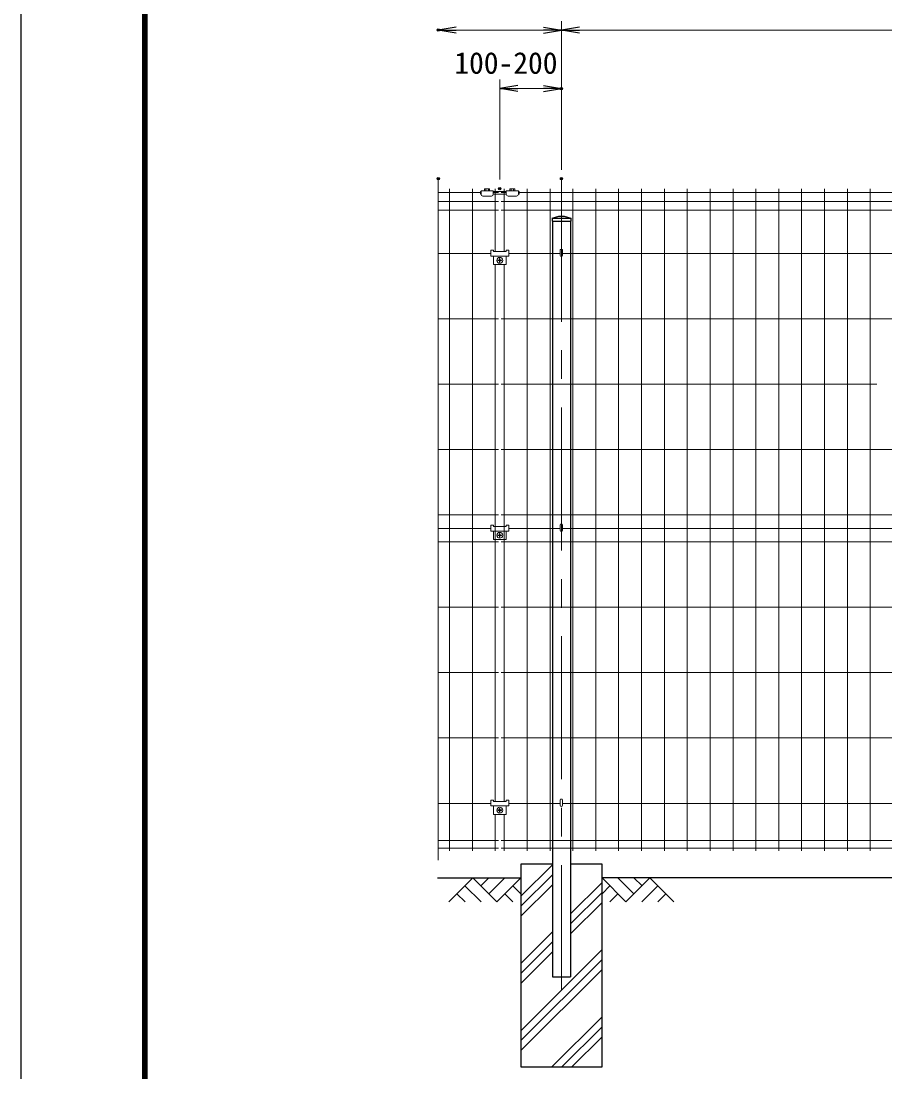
# Model space of a CAD drawing. Units: millimetres, scale not verified. Extents: x -4200 to 4200, y -2970 to 2970.
# Drawn here: x -4200 to -2282, y -535 to 1799 of the extents above; entities that cross this region are included whole.
import ezdxf
from ezdxf.enums import TextEntityAlignment as Align

# ---------------------------------------------------------------- set-up
doc = ezdxf.new("R2010")
doc.units = ezdxf.units.MM
doc.header["$LTSCALE"] = 10
doc.header["$PDMODE"] = 32
doc.header["$PDSIZE"] = 5
doc.linetypes.add('USER1', pattern=[50.8, 31.75, -6.35, 6.35, -6.35])
for name, color, linetype, lineweight in [('0-1_D-BGD', 7, 'Continuous', 25), ('0-2_D-STR4', 7, 'Continuous', 25), ('0-3_D-STR-DIM', 7, 'Continuous', 13), ('0-4_D-STR3', 3, 'Continuous', 13), ('0-5_D-BMK', 2, 'USER1', 13), ('0-6_D-STR1', 1, 'Continuous', 25), ('0-7_D-STR2', 7, 'Continuous', 13), ('0-8_D-DCR-HCH', 7, 'Continuous', 13), ('0-C_D-TTL', 7, 'Continuous', 25)]:
    doc.layers.add(name, color=color, linetype=linetype, lineweight=lineweight)
doc.layers.add('0-9_0', color=7, linetype='Continuous')
doc.layers.add('0-A_Defpoints', color=7, linetype='Continuous')
doc.styles.add('ＭＳ ゴシック', font='')
doc.styles.get('ＭＳ ゴシック').set_extended_font_data('MS Gothic')

# ---------------------------------------------------------------- blocks, each defined once
blk = doc.blocks.new('_Open')
at = {"layer": '0-9_0'}
blk.add_line((-10, 1.667), (0, 0), dxfattribs=at)
blk.add_lwpolyline([(-10, -1.667), (0, 0), (-10, 0)], dxfattribs=at)

msp = doc.modelspace()

# ---------------------------------------------------------------- linework, layer by layer
at = {"layer": '0-1_D-BGD'}
for p, q in [((-3275.95, -103.62), (-3090.45, -103.62)), ((-1090.45, -103.62), (-2910.45, -103.62))]:
    msp.add_line(p, q, dxfattribs=at)
at = {"layer": '0-2_D-STR4'}
msp.add_lwpolyline([(-3020.45, -73.62), (-3090.45, -73.62), (-3090.45, -523.62), (-2910.45, -523.62), (-2910.45, -73.62), (-2980.45, -73.62)], dxfattribs=at)
at = {"layer": '0-3_D-STR-DIM'}
for p, q in [((-3000.45, 1468.64), (-3000.45, 1798.64)), ((-3000.45, 1468.64), (-3000.45, 1798.64)), ((-3040.45, 1778.64), (-3233.97, 1778.64)), ((-2960.45, 1778.64), (-1040.45, 1778.64)), ((-3137.38, 1446.78), (-3137.38, 1668.64)), ((-3000.45, 1468.64), (-3000.45, 1668.64)), ((-3097.38, 1648.64), (-3040.45, 1648.64)), ((-3273.97, 1448.64), (-3273.97, -64.44))]:
    msp.add_line(p, q, dxfattribs=at)
at = {"layer": '0-4_D-STR3'}
for p, q in [((-3170.93, 1421.55), (-3170.93, 1426.18)), ((-3169.55, 1426.55), (-3161.29, 1426.55)), ((-3168.17, 1421.55), (-3168.17, 1426.18)), ((-3162.67, 1421.55), (-3162.67, 1426.18)), ((-3159.91, 1426.18), (-3159.91, 1421.55)), ((-3114.93, 1421.55), (-3114.93, 1426.18)), ((-3113.56, 1426.55), (-3105.3, 1426.55)), ((-3112.18, 1421.55), (-3112.18, 1426.18)), ((-3106.67, 1421.55), (-3106.67, 1426.18)), ((-3103.92, 1426.18), (-3103.92, 1421.55)), ((-3180.42, 1414.55), (-3180.42, 1419.95)), ((-3180.42, 1419.95), (-3178.92, 1419.95)), ((-3180.42, 1414.55), (-3178.92, 1414.55)), ((-3178.92, 1421.55), (-3151.92, 1421.55)), ((-3178.92, 1421.55), (-3178.92, 1414.05)), ((-3174.92, 1410.05), (-3155.92, 1410.05)), ((-3151.92, 1421.55), (-3151.92, 1414.05)), ((-3151.92, 1419.95), (-3122.92, 1419.95)), ((-3151.92, 1414.55), (-3122.92, 1414.55)), ((-3122.92, 1421.55), (-3122.92, 1414.05)), ((-3122.92, 1421.55), (-3095.92, 1421.55)), ((-3118.92, 1410.05), (-3099.92, 1410.05)), ((-3095.92, 1421.55), (-3095.92, 1414.05)), ((-3095.92, 1419.95), (-3094.42, 1419.95)), ((-3095.92, 1414.55), (-3094.42, 1414.55)), ((-3094.42, 1419.95), (-3094.42, 1414.55)), ((-3157.41, 1289.68), (-3157.41, 1276.88)), ((-3157.41, 1289.68), (-3151.41, 1289.68)), ((-3123.41, 1289.68), (-3117.41, 1289.68)), ((-3123.41, 1289.68), (-3123.41, 1286.78)), ((-3117.41, 1289.68), (-3117.41, 1276.88)), ((-3003.05, 1290.54), (-3003.05, 1278.38)), ((-2997.85, 1290.54), (-2997.85, 1278.38)), ((-3157.41, 1276.88), (-3117.41, 1276.88)), ((-3151.41, 1276.88), (-3151.41, 1257.88)), ((-3140.88, 1267.88), (-3138.88, 1267.88)), ((-3140.88, 1266.88), (-3138.88, 1266.88)), ((-3137.88, 1270.88), (-3137.88, 1268.88)), ((-3137.88, 1263.88), (-3137.88, 1265.88)), ((-3136.88, 1270.88), (-3136.88, 1268.88)), ((-3136.88, 1263.88), (-3136.88, 1265.88)), ((-3133.88, 1267.88), (-3135.88, 1267.88)), ((-3133.88, 1266.88), (-3135.88, 1266.88)), ((-3123.41, 1276.88), (-3123.41, 1257.88)), ((-3151.41, 1257.88), (-3123.41, 1257.88)), ((-3157.41, 679.18), (-3157.41, 666.38)), ((-3157.41, 679.18), (-3151.41, 679.18)), ((-3123.41, 679.18), (-3117.41, 679.18)), ((-3123.41, 679.18), (-3123.41, 676.28)), ((-3117.41, 679.18), (-3117.41, 666.38)), ((-3003.05, 680.04), (-3003.05, 667.88)), ((-2997.85, 680.04), (-2997.85, 667.88)), ((-3157.41, 666.38), (-3117.41, 666.38)), ((-3151.41, 666.38), (-3151.41, 647.38)), ((-3140.88, 657.38), (-3138.88, 657.38)), ((-3140.88, 656.38), (-3138.88, 656.38)), ((-3137.88, 660.38), (-3137.88, 658.38)), ((-3137.88, 653.38), (-3137.88, 655.38)), ((-3136.88, 660.38), (-3136.88, 658.38)), ((-3136.88, 653.38), (-3136.88, 655.38)), ((-3133.88, 657.38), (-3135.88, 657.38)), ((-3133.88, 656.38), (-3135.88, 656.38)), ((-3123.41, 666.38), (-3123.41, 647.38)), ((-3151.41, 647.38), (-3123.41, 647.38)), ((-3157.41, 68.68), (-3157.41, 55.88)), ((-3157.41, 68.68), (-3151.41, 68.68)), ((-3157.41, 55.88), (-3117.41, 55.88)), ((-3151.41, 55.88), (-3151.41, 36.88)), ((-3140.88, 46.88), (-3138.88, 46.88)), ((-3137.88, 49.88), (-3137.88, 47.88)), ((-3136.88, 49.88), (-3136.88, 47.88)), ((-3133.88, 46.88), (-3135.88, 46.88)), ((-3123.41, 68.68), (-3117.41, 68.68)), ((-3123.41, 68.68), (-3123.41, 65.78)), ((-3123.41, 55.88), (-3123.41, 36.88)), ((-3117.41, 68.68), (-3117.41, 55.88)), ((-3003.05, 69.54), (-3003.05, 57.38)), ((-2997.85, 69.54), (-2997.85, 57.38)), ((-3151.41, 36.88), (-3123.41, 36.88)), ((-3140.88, 45.88), (-3138.88, 45.88)), ((-3137.88, 42.88), (-3137.88, 44.88)), ((-3136.88, 42.88), (-3136.88, 44.88)), ((-3133.88, 45.88), (-3135.88, 45.88))]:
    msp.add_line(p, q, dxfattribs=at)
for points in [[(-3151.41, 1289.68), (-3151.41, 1286.78), (-3123.41, 1286.78)], [(-3151.41, 679.18), (-3151.41, 676.28), (-3123.41, 676.28)], [(-3151.41, 68.68), (-3151.41, 65.78), (-3123.41, 65.78)]]:
    msp.add_lwpolyline(points, dxfattribs=at)
for centre in [(-3137.38, 1267.38), (-3137.38, 656.88), (-3137.38, 46.38)]:
    msp.add_circle(centre, 6.5, dxfattribs=at)
for centre, radius, start, end in [((-3169.55, 1423.79), 2.75, 60, 120), ((-3165.42, 1416.09), 10.46, 74.73852, 105.26148), ((-3161.29, 1423.79), 2.75, 60, 120), ((-3113.56, 1423.79), 2.75, 60, 120), ((-3109.43, 1416.09), 10.46, 74.73852, 105.26148), ((-3105.3, 1423.79), 2.75, 60, 120), ((-3174.92, 1414.05), 4, 180, 270), ((-3155.92, 1414.05), 4, 270, 0), ((-3118.92, 1414.05), 4, 180, 270), ((-3099.92, 1414.05), 4, 270, 0), ((-3140.88, 1267.38), 0.5, 90.00001, 270), ((-3138.88, 1268.88), 1, 270, 0.00001), ((-3138.88, 1265.88), 1, 0, 90), ((-3137.38, 1270.88), 0.5, 0, 179.99999), ((-3137.38, 1263.88), 0.5, 180.00002, 0.00001), ((-3135.88, 1268.88), 1, 180.00001, 270), ((-3135.88, 1265.88), 1, 90, 180.00001), ((-3133.88, 1267.38), 0.5, 270.00049, 90.00046), ((-3000.45, 1278.38), 2.6, 180, 0), ((-3140.88, 656.88), 0.5, 90.00001, 270), ((-3138.88, 658.38), 1, 270, 0.00001), ((-3138.88, 655.38), 1, 0, 90), ((-3137.38, 660.38), 0.5, 0, 179.99999), ((-3135.88, 658.38), 1, 180.00001, 270), ((-3135.88, 655.38), 1, 90, 180.00001), ((-3133.88, 656.88), 0.5, 270.00049, 90.00046), ((-3000.45, 667.88), 2.6, 180, 0), ((-3137.38, 653.38), 0.5, 180.00002, 0.00001), ((-3140.88, 46.38), 0.5, 90.00001, 270), ((-3138.88, 47.88), 1, 270, 0.00001), ((-3137.38, 49.88), 0.5, 0, 179.99999), ((-3135.88, 47.88), 1, 180.00001, 270), ((-3133.88, 46.38), 0.5, 270.00049, 90.00046), ((-3000.45, 57.38), 2.6, 180, 0), ((-3138.88, 44.88), 1, 0, 90), ((-3137.38, 42.88), 0.5, 180.00002, 0.00001), ((-3135.88, 44.88), 1, 90, 180.00001)]:
    msp.add_arc(centre, radius, start, end, dxfattribs=at)
for centre in [(-3000.45, 1290.53), (-3000.45, 680.03), (-3000.45, 69.53)]:
    msp.add_ellipse(centre, major_axis=(-2.6, 0), ratio=0.649974, start_param=3.1415927, end_param=6.2831853, dxfattribs=at)
at = {"layer": '0-5_D-BMK'}
msp.add_line((-3000.45, 1448.64), (-3000.45, -353.62), dxfattribs=at)
at = {"layer": '0-6_D-STR1'}
for p, q in [((-3021.45, 1361.38), (-3006.45, 1365.38)), ((-3021.45, 1361.38), (-2979.45, 1361.38)), ((-3021.45, 1361.38), (-3021.45, 1354.38)), ((-3021.45, 1354.38), (-2979.45, 1354.38)), ((-3020.45, 1354.38), (-3020.45, -323.62)), ((-3006.45, 1365.38), (-2994.45, 1365.38)), ((-2980.45, 1354.38), (-2980.45, -323.62)), ((-3020.45, -323.62), (-2980.45, -323.62))]:
    msp.add_line(p, q, dxfattribs=at)
msp.add_lwpolyline([(-2994.45, 1365.38), (-2979.45, 1361.38), (-2979.45, 1354.38)], dxfattribs=at)
at = {"layer": '0-7_D-STR2'}
for p, q in [((-3248.97, 1426.38), (-3248.97, -43.62)), ((-3198.2, 1426.38), (-3198.2, -43.62)), ((-3147.43, 1426.38), (-3147.43, 1286.78)), ((-3127.4, 1426.38), (-3127.4, 1286.78)), ((-3076.63, 1426.38), (-3076.63, -43.62)), ((-3025.86, 1426.38), (-3025.86, -43.62)), ((-2975.09, 1426.38), (-2975.09, -43.62)), ((-2924.32, 1426.38), (-2924.32, -43.62)), ((-2873.55, 1426.38), (-2873.55, -43.62)), ((-2822.78, 1426.38), (-2822.78, -43.62)), ((-2772.01, 1426.38), (-2772.01, -43.62)), ((-2721.24, 1426.38), (-2721.24, -43.62)), ((-2670.47, 1426.38), (-2670.47, -43.62)), ((-2619.7, 1426.38), (-2619.7, -43.62)), ((-2568.94, 1426.38), (-2568.94, -43.62)), ((-2518.17, 1426.38), (-2518.17, -43.62)), ((-2467.4, 1426.38), (-2467.4, -43.62)), ((-2416.63, 1426.38), (-2416.63, -43.62)), ((-2365.86, 1426.38), (-2365.86, -43.62)), ((-2315.09, 1426.38), (-2315.09, -43.62)), ((-3178.92, 1417.95), (-3273.97, 1417.95)), ((-3140.41, 1417.95), (-3151.92, 1417.95)), ((-3122.92, 1417.95), (-3134.41, 1417.95)), ((-1178.9, 1417.95), (-3095.92, 1417.95)), ((-3140.41, 1398.38), (-3273.97, 1398.38)), ((-3140.41, 1378.8), (-3273.97, 1378.8)), ((-1140.4, 1398.38), (-3134.41, 1398.38)), ((-1140.4, 1378.8), (-3134.41, 1378.8)), ((-3157.41, 1282.38), (-3273.97, 1282.38)), ((-3003.05, 1282.38), (-3117.41, 1282.38)), ((-1157.41, 1282.38), (-2997.85, 1282.38)), ((-3147.43, 1257.88), (-3147.43, 65.78)), ((-3127.4, 1257.88), (-3127.4, 65.78)), ((-3140.43, 1137.38), (-3273.97, 1137.38)), ((-1140.4, 1137.38), (-3134.4, 1137.38)), ((-3140.43, 992.38), (-3273.97, 992.38)), ((-2300.45, 992.38), (-3134.4, 992.38)), ((-3140.43, 847.38), (-3273.97, 847.38)), ((-1140.4, 847.38), (-3134.4, 847.38)), ((-3140.43, 702.38), (-3273.97, 702.38)), ((-1140.4, 702.38), (-3134.4, 702.38)), ((-3157.41, 671.88), (-3273.97, 671.88)), ((-3003.05, 671.88), (-3117.41, 671.88)), ((-1157.41, 671.88), (-2997.85, 671.88)), ((-3140.43, 642.08), (-3273.97, 642.08)), ((-1140.4, 642.08), (-3134.4, 642.08)), ((-3140.43, 497.08), (-3273.97, 497.08)), ((-1140.4, 497.08), (-3134.4, 497.08)), ((-3140.43, 352.08), (-3273.97, 352.08)), ((-1140.4, 352.08), (-3134.4, 352.08)), ((-3140.43, 207.08), (-3273.97, 207.08)), ((-1140.4, 207.08), (-3134.4, 207.08)), ((-3157.41, 61.38), (-3273.97, 61.38)), ((-3003.05, 61.38), (-3117.41, 61.38)), ((-1157.44, 61.38), (-2997.85, 61.38)), ((-3147.43, 36.88), (-3147.43, -43.62)), ((-3127.4, 36.88), (-3127.4, -43.62)), ((-3140.41, -20.6), (-3273.97, -20.6)), ((-1140.4, -20.6), (-3134.41, -20.6)), ((-3140.41, -38.22), (-3273.97, -38.22)), ((-1140.4, -38.22), (-3134.41, -38.22))]:
    msp.add_line(p, q, dxfattribs=at)
at = {"layer": '0-8_D-DCR-HCH'}
for p, q in [((-3090.45, -144.83), (-3020.45, -74.83)), ((-3196.88, -103.62), (-3250.09, -156.84)), ((-3196.88, -103.62), (-3143.67, -156.84)), ((-3179.14, -121.36), (-3161.4, -103.62)), ((-3161.4, -139.1), (-3125.93, -103.62)), ((-3143.67, -156.84), (-3090.45, -103.62)), ((-3090.45, -166.93), (-3020.45, -96.93)), ((-2980.45, -184.03), (-2910.45, -114.03)), ((-2857.24, -156.84), (-2910.45, -103.62)), ((-2839.5, -139.1), (-2874.98, -103.62)), ((-2804.03, -103.62), (-2857.24, -156.84)), ((-2821.67, -121.45), (-2839.5, -103.62)), ((-2804.03, -103.62), (-2750.82, -156.84)), ((-3232.35, -139.1), (-3214.53, -156.84)), ((-3214.62, -121.36), (-3178.98, -156.84)), ((-3125.93, -139.1), (-3108.11, -156.84)), ((-3108.19, -121.36), (-3090.45, -139.02)), ((-3090.45, -189.02), (-3020.45, -119.02)), ((-2980.45, -206.13), (-2910.45, -136.13)), ((-2892.72, -121.36), (-2910.45, -139.02)), ((-2874.98, -139.1), (-2892.8, -156.84)), ((-2786.29, -121.36), (-2821.93, -156.84)), ((-2768.56, -139.1), (-2786.37, -156.84)), ((-2980.45, -228.22), (-2910.45, -158.22)), ((-3090.45, -294.03), (-3020.45, -224.03)), ((-3090.45, -316.13), (-3020.45, -246.13)), ((-3090.45, -443.23), (-2910.45, -263.23)), ((-3090.45, -338.22), (-3020.45, -268.22)), ((-3090.45, -465.33), (-2910.45, -285.33)), ((-3090.45, -487.42), (-2910.45, -307.42)), ((-3021.65, -523.62), (-2910.45, -412.43)), ((-2999.55, -523.62), (-2910.45, -434.53)), ((-2977.45, -523.62), (-2910.45, -456.62))]:
    msp.add_line(p, q, dxfattribs=at)
at = {"layer": '0-A_Defpoints'}
for p in [(-3273.97, 1778.64), (-3000.45, 1648.64), (-3273.97, 1448.64), (-3000.45, 1448.64), (-3137.38, 1426.78)]:
    msp.add_point(p, dxfattribs=at)
at = {"layer": '0-C_D-TTL', "color": 2}
msp.add_lwpolyline([(-4200, 2970), (4200, 2970), (4200, -2970), (-4200, -2970)], close=True, dxfattribs=at)
at = {"layer": '0-C_D-TTL'}
for points in [[(-3930, 2750), (3930, 2750), (3930, -2750), (-3930, -2750)], [(-3927.5, 2747.5), (3927.5, 2747.5), (3927.5, -2747.5), (-3927.5, -2747.5)], [(-3925, 2745), (3925, 2745), (3925, -2745), (-3925, -2745)], [(-3922.5, 2742.5), (3922.5, 2742.5), (3922.5, -2742.5), (-3922.5, -2742.5)], [(-3920, 2740), (3920, 2740), (3920, -2740), (-3920, -2740)]]:
    msp.add_lwpolyline(points, close=True, dxfattribs=at)

# ---------------------------------------------------------------- block references
at = {"layer": '0-3_D-STR-DIM', "xscale": 4, "yscale": 4, "rotation": 180}
for p in [(-3273.97, 1778.64), (-3000.45, 1778.64), (-3137.38, 1648.64)]:
    msp.add_blockref('_Open', p, dxfattribs=at)
at = {"layer": '0-3_D-STR-DIM', "xscale": 4, "yscale": 4}
for p in [(-3000.45, 1778.64), (-3000.45, 1648.64)]:
    msp.add_blockref('_Open', p, dxfattribs=at)

# ---------------------------------------------------------------- texts
at = {"layer": '0-3_D-STR-DIM', "style": 'ＭＳ ゴシック'}
msp.add_text('100-200', height=48.09, dxfattribs=at).set_placement((-3238.23, 1667.25), align=Align.BOTTOM_LEFT)

doc.saveas('drawing.dxf')
